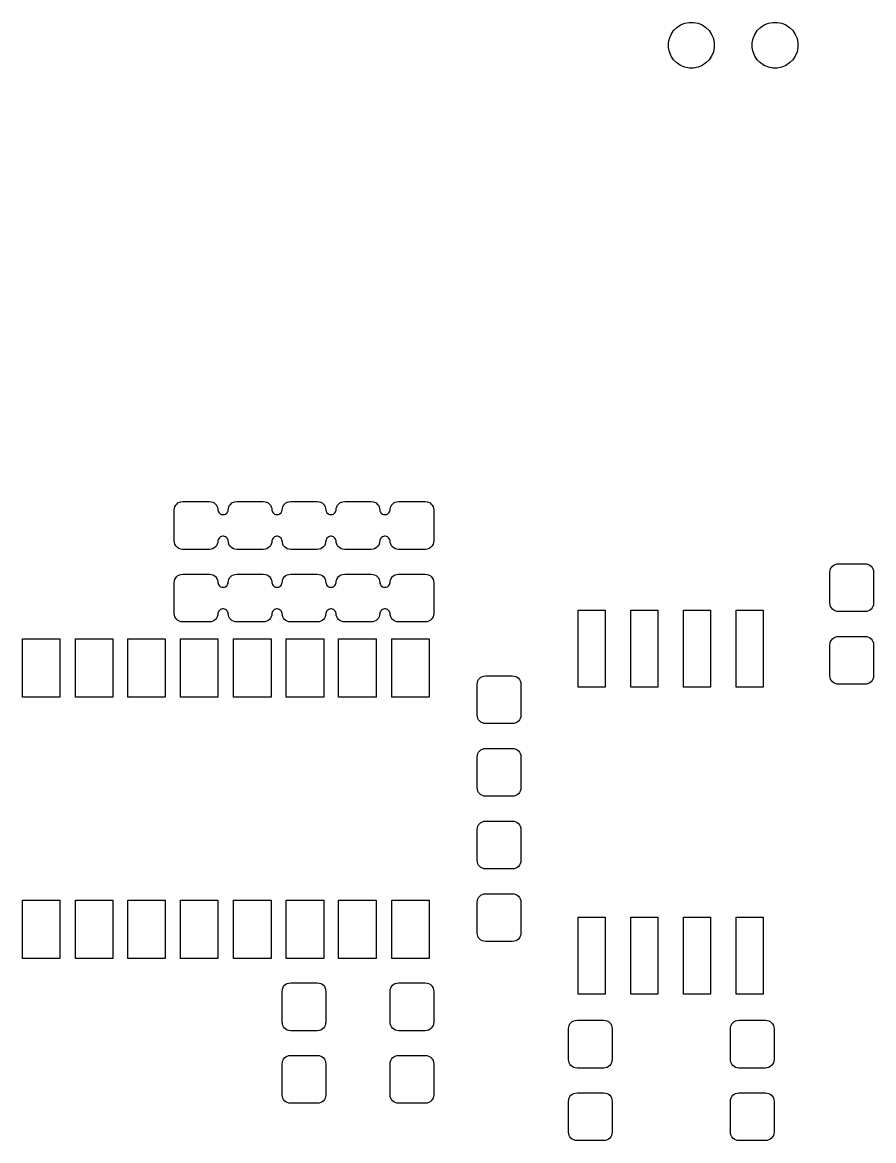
# Model space of a CAD drawing. Extents: x 44 to 169, y -134 to -49.
# Drawn here: x 44.11 to 64.63, y -133.55 to -106.6 of the extents above; entities that cross this region are included whole.
import ezdxf

# ---------------------------------------------------------------- set-up
doc = ezdxf.new("R2010")
doc.units = 0
doc.header["$MEASUREMENT"] = 0
doc.layers.add('BLACK', color=7, linetype='CONTINUOUS')

msp = doc.modelspace()

# ---------------------------------------------------------------- linework, layer by layer
at = {"layer": 'BLACK', "linetype": 'CONTINUOUS'}
for p, q in [((59.806, -106.799), (59.8828, -106.722)), ((59.8828, -106.722), (59.973, -106.662)), ((59.973, -106.662), (60.0733, -106.62)), ((60.0733, -106.62), (60.1797, -106.599)), ((60.1797, -106.599), (60.2883, -106.599)), ((60.2883, -106.599), (60.3947, -106.62)), ((60.3947, -106.62), (60.495, -106.662)), ((60.495, -106.662), (60.5852, -106.722)), ((60.5852, -106.722), (60.662, -106.799)), ((61.822, -106.799), (61.8988, -106.722)), ((61.8988, -106.722), (61.989, -106.662)), ((61.989, -106.662), (62.0893, -106.62)), ((62.0893, -106.62), (62.1957, -106.599)), ((62.1957, -106.599), (62.3043, -106.599)), ((62.3043, -106.599), (62.4107, -106.62)), ((62.4107, -106.62), (62.511, -106.662)), ((62.511, -106.662), (62.6012, -106.722)), ((62.6012, -106.722), (62.678, -106.799)), ((59.683, -107.096), (59.7042, -106.989)), ((59.7042, -106.989), (59.7457, -106.889)), ((59.7457, -106.889), (59.806, -106.799)), ((60.662, -106.799), (60.7223, -106.889)), ((60.7223, -106.889), (60.7638, -106.989)), ((60.7638, -106.989), (60.785, -107.096)), ((61.699, -107.096), (61.7202, -106.989)), ((61.7202, -106.989), (61.7617, -106.889)), ((61.7617, -106.889), (61.822, -106.799)), ((62.678, -106.799), (62.7383, -106.889)), ((62.7383, -106.889), (62.7798, -106.989)), ((62.7798, -106.989), (62.801, -107.096)), ((59.683, -107.204), (59.683, -107.096)), ((59.7042, -107.311), (59.683, -107.204)), ((60.785, -107.204), (60.7638, -107.311)), ((60.785, -107.096), (60.785, -107.204)), ((61.699, -107.204), (61.699, -107.096)), ((61.7202, -107.311), (61.699, -107.204)), ((62.801, -107.204), (62.7798, -107.311)), ((62.801, -107.096), (62.801, -107.204)), ((59.7457, -107.411), (59.7042, -107.311)), ((59.806, -107.501), (59.7457, -107.411)), ((59.8828, -107.578), (59.806, -107.501)), ((60.662, -107.501), (60.5852, -107.578)), ((60.7223, -107.411), (60.662, -107.501)), ((60.7638, -107.311), (60.7223, -107.411)), ((61.7617, -107.411), (61.7202, -107.311)), ((61.822, -107.501), (61.7617, -107.411)), ((61.8988, -107.578), (61.822, -107.501)), ((62.678, -107.501), (62.6012, -107.578)), ((62.7383, -107.411), (62.678, -107.501)), ((62.7798, -107.311), (62.7383, -107.411)), ((59.973, -107.638), (59.8828, -107.578)), ((60.0733, -107.68), (59.973, -107.638)), ((60.1797, -107.701), (60.0733, -107.68)), ((60.2883, -107.701), (60.1797, -107.701)), ((60.3947, -107.68), (60.2883, -107.701)), ((60.495, -107.638), (60.3947, -107.68)), ((60.5852, -107.578), (60.495, -107.638)), ((61.989, -107.638), (61.8988, -107.578)), ((62.0893, -107.68), (61.989, -107.638)), ((62.1957, -107.701), (62.0893, -107.68)), ((62.3043, -107.701), (62.1957, -107.701)), ((62.4107, -107.68), (62.3043, -107.701)), ((62.511, -107.638), (62.4107, -107.68)), ((62.6012, -107.578), (62.511, -107.638)), ((47.774, -118.356), (47.7784, -118.311)), ((47.7784, -118.311), (47.7898, -118.273)), ((47.7898, -118.273), (47.8083, -118.238)), ((47.8083, -118.238), (47.8332, -118.208)), ((47.8332, -118.208), (47.8634, -118.183)), ((47.8634, -118.183), (47.898, -118.165)), ((47.898, -118.165), (47.9355, -118.153)), ((47.9355, -118.153), (47.9806, -118.149)), ((47.9806, -118.149), (48.6194, -118.149)), ((48.6194, -118.149), (48.6645, -118.153)), ((48.6645, -118.153), (48.702, -118.165)), ((48.702, -118.165), (48.7366, -118.183)), ((48.7366, -118.183), (48.7668, -118.208)), ((48.7668, -118.208), (48.7917, -118.238)), ((48.7917, -118.238), (48.8102, -118.273)), ((48.8102, -118.273), (48.8216, -118.311)), ((48.8216, -118.311), (48.8256, -118.352)), ((49.0744, -118.352), (49.0784, -118.311)), ((49.0784, -118.311), (49.0898, -118.273)), ((49.0898, -118.273), (49.1083, -118.238)), ((49.1083, -118.238), (49.1332, -118.208)), ((49.1332, -118.208), (49.1634, -118.183)), ((49.1634, -118.183), (49.198, -118.165)), ((49.198, -118.165), (49.2355, -118.153)), ((49.2355, -118.153), (49.2806, -118.149)), ((49.2806, -118.149), (49.9194, -118.149)), ((49.9194, -118.149), (49.9645, -118.153)), ((49.9645, -118.153), (50.002, -118.165)), ((50.002, -118.165), (50.0366, -118.183)), ((50.0366, -118.183), (50.0668, -118.208)), ((50.0668, -118.208), (50.0917, -118.238)), ((50.0917, -118.238), (50.1102, -118.273)), ((50.1102, -118.273), (50.1216, -118.311)), ((50.1216, -118.311), (50.1256, -118.352)), ((50.3744, -118.352), (50.3784, -118.311)), ((50.3784, -118.311), (50.3898, -118.273)), ((50.3898, -118.273), (50.4083, -118.238)), ((50.4083, -118.238), (50.4332, -118.208)), ((50.4332, -118.208), (50.4634, -118.183)), ((50.4634, -118.183), (50.498, -118.165)), ((50.498, -118.165), (50.5355, -118.153)), ((50.5355, -118.153), (50.5806, -118.149)), ((50.5806, -118.149), (51.2194, -118.149)), ((51.2194, -118.149), (51.2645, -118.153)), ((51.2645, -118.153), (51.302, -118.165)), ((51.302, -118.165), (51.3366, -118.183)), ((51.3366, -118.183), (51.3668, -118.208)), ((51.3668, -118.208), (51.3917, -118.238)), ((51.3917, -118.238), (51.4102, -118.273)), ((51.4102, -118.273), (51.4216, -118.311)), ((51.4216, -118.311), (51.4256, -118.352)), ((51.6744, -118.352), (51.6784, -118.311)), ((51.6784, -118.311), (51.6898, -118.273)), ((51.6898, -118.273), (51.7083, -118.238)), ((51.7083, -118.238), (51.7332, -118.208)), ((51.7332, -118.208), (51.7634, -118.183)), ((51.7634, -118.183), (51.798, -118.165)), ((51.798, -118.165), (51.8355, -118.153)), ((51.8355, -118.153), (51.8806, -118.149)), ((51.8806, -118.149), (52.5194, -118.149)), ((52.5194, -118.149), (52.5645, -118.153)), ((52.5645, -118.153), (52.602, -118.165)), ((52.602, -118.165), (52.6366, -118.183)), ((52.6366, -118.183), (52.6668, -118.208)), ((52.6668, -118.208), (52.6917, -118.238)), ((52.6917, -118.238), (52.7102, -118.273)), ((52.7102, -118.273), (52.7216, -118.311)), ((52.7216, -118.311), (52.7256, -118.352)), ((52.9744, -118.352), (52.9784, -118.311)), ((52.9784, -118.311), (52.9898, -118.273)), ((52.9898, -118.273), (53.0083, -118.238)), ((53.0083, -118.238), (53.0332, -118.208)), ((53.0332, -118.208), (53.0634, -118.183)), ((53.0634, -118.183), (53.098, -118.165)), ((53.098, -118.165), (53.1355, -118.153)), ((53.1355, -118.153), (53.1806, -118.149)), ((53.1806, -118.149), (53.8194, -118.149)), ((53.8194, -118.149), (53.8645, -118.153)), ((53.8645, -118.153), (53.902, -118.165)), ((53.902, -118.165), (53.9366, -118.183)), ((53.9366, -118.183), (53.9668, -118.208)), ((53.9668, -118.208), (53.9917, -118.238)), ((53.9917, -118.238), (54.0102, -118.273)), ((54.0102, -118.273), (54.0216, -118.311)), ((54.0216, -118.311), (54.026, -118.356)), ((47.774, -119.094), (47.774, -118.356)), ((48.8256, -118.352), (48.8304, -118.376)), ((48.8304, -118.376), (48.8398, -118.398)), ((48.8398, -118.398), (48.8534, -118.419)), ((48.8534, -118.419), (48.8707, -118.436)), ((48.8707, -118.436), (48.8911, -118.45)), ((48.8911, -118.45), (48.9137, -118.459)), ((48.9137, -118.459), (48.9377, -118.464)), ((48.9377, -118.464), (48.9623, -118.464)), ((48.9623, -118.464), (48.9863, -118.459)), ((48.9863, -118.459), (49.0089, -118.45)), ((49.0089, -118.45), (49.0293, -118.436)), ((49.0293, -118.436), (49.0466, -118.419)), ((49.0466, -118.419), (49.0602, -118.398)), ((49.0602, -118.398), (49.0696, -118.376)), ((49.0696, -118.376), (49.0744, -118.352)), ((50.1256, -118.352), (50.1304, -118.376)), ((50.1304, -118.376), (50.1398, -118.398)), ((50.1398, -118.398), (50.1534, -118.419)), ((50.1534, -118.419), (50.1707, -118.436)), ((50.1707, -118.436), (50.1911, -118.45)), ((50.1911, -118.45), (50.2137, -118.459)), ((50.2137, -118.459), (50.2377, -118.464)), ((50.2377, -118.464), (50.2623, -118.464)), ((50.2623, -118.464), (50.2863, -118.459)), ((50.2863, -118.459), (50.3089, -118.45)), ((50.3089, -118.45), (50.3293, -118.436)), ((50.3293, -118.436), (50.3466, -118.419)), ((50.3466, -118.419), (50.3602, -118.398)), ((50.3602, -118.398), (50.3696, -118.376)), ((50.3696, -118.376), (50.3744, -118.352)), ((51.4256, -118.352), (51.4304, -118.376)), ((51.4304, -118.376), (51.4398, -118.398)), ((51.4398, -118.398), (51.4534, -118.419)), ((51.4534, -118.419), (51.4707, -118.436)), ((51.4707, -118.436), (51.4911, -118.45)), ((51.4911, -118.45), (51.5137, -118.459)), ((51.5137, -118.459), (51.5377, -118.464)), ((51.5377, -118.464), (51.5623, -118.464)), ((51.5623, -118.464), (51.5863, -118.459)), ((51.5863, -118.459), (51.6089, -118.45)), ((51.6089, -118.45), (51.6293, -118.436)), ((51.6293, -118.436), (51.6466, -118.419)), ((51.6466, -118.419), (51.6602, -118.398)), ((51.6602, -118.398), (51.6696, -118.376)), ((51.6696, -118.376), (51.6744, -118.352)), ((52.7256, -118.352), (52.7304, -118.376)), ((52.7304, -118.376), (52.7398, -118.398)), ((52.7398, -118.398), (52.7534, -118.419)), ((52.7534, -118.419), (52.7707, -118.436)), ((52.7707, -118.436), (52.7911, -118.45)), ((52.7911, -118.45), (52.8137, -118.459)), ((52.8137, -118.459), (52.8377, -118.464)), ((52.8377, -118.464), (52.8623, -118.464)), ((52.8623, -118.464), (52.8863, -118.459)), ((52.8863, -118.459), (52.9089, -118.45)), ((52.9089, -118.45), (52.9293, -118.436)), ((52.9293, -118.436), (52.9466, -118.419)), ((52.9466, -118.419), (52.9602, -118.398)), ((52.9602, -118.398), (52.9696, -118.376)), ((52.9696, -118.376), (52.9744, -118.352)), ((54.026, -118.356), (54.026, -119.094)), ((47.7784, -119.139), (47.774, -119.094)), ((48.8256, -119.098), (48.8216, -119.139)), ((48.8304, -119.074), (48.8256, -119.098)), ((48.8398, -119.052), (48.8304, -119.074)), ((48.8534, -119.031), (48.8398, -119.052)), ((48.8707, -119.014), (48.8534, -119.031)), ((48.8911, -119), (48.8707, -119.014)), ((48.9137, -118.991), (48.8911, -119)), ((48.9377, -118.986), (48.9137, -118.991)), ((48.9623, -118.986), (48.9377, -118.986)), ((48.9863, -118.991), (48.9623, -118.986)), ((49.0089, -119), (48.9863, -118.991)), ((49.0293, -119.014), (49.0089, -119)), ((49.0466, -119.031), (49.0293, -119.014)), ((49.0602, -119.052), (49.0466, -119.031)), ((49.0696, -119.074), (49.0602, -119.052)), ((49.0744, -119.098), (49.0696, -119.074)), ((49.0784, -119.139), (49.0744, -119.098)), ((50.1256, -119.098), (50.1216, -119.139)), ((50.1304, -119.074), (50.1256, -119.098)), ((50.1398, -119.052), (50.1304, -119.074)), ((50.1534, -119.031), (50.1398, -119.052)), ((50.1707, -119.014), (50.1534, -119.031)), ((50.1911, -119), (50.1707, -119.014)), ((50.2137, -118.991), (50.1911, -119)), ((50.2377, -118.986), (50.2137, -118.991)), ((50.2623, -118.986), (50.2377, -118.986)), ((50.2863, -118.991), (50.2623, -118.986)), ((50.3089, -119), (50.2863, -118.991)), ((50.3293, -119.014), (50.3089, -119)), ((50.3466, -119.031), (50.3293, -119.014)), ((50.3602, -119.052), (50.3466, -119.031)), ((50.3696, -119.074), (50.3602, -119.052)), ((50.3744, -119.098), (50.3696, -119.074)), ((50.3784, -119.139), (50.3744, -119.098)), ((51.4256, -119.098), (51.4216, -119.139)), ((51.4304, -119.074), (51.4256, -119.098)), ((51.4398, -119.052), (51.4304, -119.074)), ((51.4534, -119.031), (51.4398, -119.052)), ((51.4707, -119.014), (51.4534, -119.031)), ((51.4911, -119), (51.4707, -119.014)), ((51.5137, -118.991), (51.4911, -119)), ((51.5377, -118.986), (51.5137, -118.991)), ((51.5623, -118.986), (51.5377, -118.986)), ((51.5863, -118.991), (51.5623, -118.986)), ((51.6089, -119), (51.5863, -118.991)), ((51.6293, -119.014), (51.6089, -119)), ((51.6466, -119.031), (51.6293, -119.014)), ((51.6602, -119.052), (51.6466, -119.031)), ((51.6696, -119.074), (51.6602, -119.052)), ((51.6744, -119.098), (51.6696, -119.074)), ((51.6784, -119.139), (51.6744, -119.098)), ((52.7256, -119.098), (52.7216, -119.139)), ((52.7304, -119.074), (52.7256, -119.098)), ((52.7398, -119.052), (52.7304, -119.074)), ((52.7534, -119.031), (52.7398, -119.052)), ((52.7707, -119.014), (52.7534, -119.031)), ((52.7911, -119), (52.7707, -119.014)), ((52.8137, -118.991), (52.7911, -119)), ((52.8377, -118.986), (52.8137, -118.991)), ((52.8623, -118.986), (52.8377, -118.986)), ((52.8863, -118.991), (52.8623, -118.986)), ((52.9089, -119), (52.8863, -118.991)), ((52.9293, -119.014), (52.9089, -119)), ((52.9466, -119.031), (52.9293, -119.014)), ((52.9602, -119.052), (52.9466, -119.031)), ((52.9696, -119.074), (52.9602, -119.052)), ((52.9744, -119.098), (52.9696, -119.074)), ((52.9784, -119.139), (52.9744, -119.098)), ((54.026, -119.094), (54.0216, -119.139)), ((47.7898, -119.177), (47.7784, -119.139)), ((47.8083, -119.212), (47.7898, -119.177)), ((47.8332, -119.242), (47.8083, -119.212)), ((47.8634, -119.267), (47.8332, -119.242)), ((47.898, -119.285), (47.8634, -119.267)), ((47.9355, -119.297), (47.898, -119.285)), ((47.9806, -119.301), (47.9355, -119.297)), ((48.6194, -119.301), (47.9806, -119.301)), ((48.6645, -119.297), (48.6194, -119.301)), ((48.702, -119.285), (48.6645, -119.297)), ((48.7366, -119.267), (48.702, -119.285)), ((48.7668, -119.242), (48.7366, -119.267)), ((48.7917, -119.212), (48.7668, -119.242)), ((48.8102, -119.177), (48.7917, -119.212)), ((48.8216, -119.139), (48.8102, -119.177)), ((49.0898, -119.177), (49.0784, -119.139)), ((49.1083, -119.212), (49.0898, -119.177)), ((49.1332, -119.242), (49.1083, -119.212)), ((49.1634, -119.267), (49.1332, -119.242)), ((49.198, -119.285), (49.1634, -119.267)), ((49.2355, -119.297), (49.198, -119.285)), ((49.2806, -119.301), (49.2355, -119.297)), ((49.9194, -119.301), (49.2806, -119.301)), ((49.9645, -119.297), (49.9194, -119.301)), ((50.002, -119.285), (49.9645, -119.297)), ((50.0366, -119.267), (50.002, -119.285)), ((50.0668, -119.242), (50.0366, -119.267)), ((50.0917, -119.212), (50.0668, -119.242)), ((50.1102, -119.177), (50.0917, -119.212)), ((50.1216, -119.139), (50.1102, -119.177)), ((50.3898, -119.177), (50.3784, -119.139)), ((50.4083, -119.212), (50.3898, -119.177)), ((50.4332, -119.242), (50.4083, -119.212)), ((50.4634, -119.267), (50.4332, -119.242)), ((50.498, -119.285), (50.4634, -119.267)), ((50.5355, -119.297), (50.498, -119.285)), ((50.5806, -119.301), (50.5355, -119.297)), ((51.2194, -119.301), (50.5806, -119.301)), ((51.2645, -119.297), (51.2194, -119.301)), ((51.302, -119.285), (51.2645, -119.297)), ((51.3366, -119.267), (51.302, -119.285)), ((51.3668, -119.242), (51.3366, -119.267)), ((51.3917, -119.212), (51.3668, -119.242)), ((51.4102, -119.177), (51.3917, -119.212)), ((51.4216, -119.139), (51.4102, -119.177)), ((51.6898, -119.177), (51.6784, -119.139)), ((51.7083, -119.212), (51.6898, -119.177)), ((51.7332, -119.242), (51.7083, -119.212)), ((51.7634, -119.267), (51.7332, -119.242)), ((51.798, -119.285), (51.7634, -119.267)), ((51.8355, -119.297), (51.798, -119.285)), ((51.8806, -119.301), (51.8355, -119.297)), ((52.5194, -119.301), (51.8806, -119.301)), ((52.5645, -119.297), (52.5194, -119.301)), ((52.602, -119.285), (52.5645, -119.297)), ((52.6366, -119.267), (52.602, -119.285)), ((52.6668, -119.242), (52.6366, -119.267)), ((52.6917, -119.212), (52.6668, -119.242)), ((52.7102, -119.177), (52.6917, -119.212)), ((52.7216, -119.139), (52.7102, -119.177)), ((52.9898, -119.177), (52.9784, -119.139)), ((53.0083, -119.212), (52.9898, -119.177)), ((53.0332, -119.242), (53.0083, -119.212)), ((53.0634, -119.267), (53.0332, -119.242)), ((53.098, -119.285), (53.0634, -119.267)), ((53.1355, -119.297), (53.098, -119.285)), ((53.1806, -119.301), (53.1355, -119.297)), ((53.8194, -119.301), (53.1806, -119.301)), ((53.8645, -119.297), (53.8194, -119.301)), ((53.902, -119.285), (53.8645, -119.297)), ((53.9366, -119.267), (53.902, -119.285)), ((53.9668, -119.242), (53.9366, -119.267)), ((53.9917, -119.212), (53.9668, -119.242)), ((54.0102, -119.177), (53.9917, -119.212)), ((54.0216, -119.139), (54.0102, -119.177)), ((63.6634, -119.683), (63.698, -119.665)), ((63.698, -119.665), (63.7355, -119.653)), ((63.7355, -119.653), (63.7806, -119.649)), ((63.7806, -119.649), (64.4194, -119.649)), ((64.4194, -119.649), (64.4645, -119.653)), ((64.4645, -119.653), (64.502, -119.665)), ((64.502, -119.665), (64.5366, -119.683)), ((47.8332, -119.958), (47.8634, -119.933)), ((47.8634, -119.933), (47.898, -119.915)), ((47.898, -119.915), (47.9355, -119.903)), ((47.9355, -119.903), (47.9806, -119.899)), ((47.9806, -119.899), (48.6194, -119.899)), ((48.6194, -119.899), (48.6645, -119.903)), ((48.6645, -119.903), (48.702, -119.915)), ((48.702, -119.915), (48.7366, -119.933)), ((48.7366, -119.933), (48.7668, -119.958)), ((49.1332, -119.958), (49.1634, -119.933)), ((49.1634, -119.933), (49.198, -119.915)), ((49.198, -119.915), (49.2355, -119.903)), ((49.2355, -119.903), (49.2806, -119.899)), ((49.2806, -119.899), (49.9194, -119.899)), ((49.9194, -119.899), (49.9645, -119.903)), ((49.9645, -119.903), (50.002, -119.915)), ((50.002, -119.915), (50.0366, -119.933)), ((50.0366, -119.933), (50.0668, -119.958)), ((50.4332, -119.958), (50.4634, -119.933)), ((50.4634, -119.933), (50.498, -119.915)), ((50.498, -119.915), (50.5355, -119.903)), ((50.5355, -119.903), (50.5806, -119.899)), ((50.5806, -119.899), (51.2194, -119.899)), ((51.2194, -119.899), (51.2645, -119.903)), ((51.2645, -119.903), (51.302, -119.915)), ((51.302, -119.915), (51.3366, -119.933)), ((51.3366, -119.933), (51.3668, -119.958)), ((51.7332, -119.958), (51.7634, -119.933)), ((51.7634, -119.933), (51.798, -119.915)), ((51.798, -119.915), (51.8355, -119.903)), ((51.8355, -119.903), (51.8806, -119.899)), ((51.8806, -119.899), (52.5194, -119.899)), ((52.5194, -119.899), (52.5645, -119.903)), ((52.5645, -119.903), (52.602, -119.915)), ((52.602, -119.915), (52.6366, -119.933)), ((52.6366, -119.933), (52.6668, -119.958)), ((53.0332, -119.958), (53.0634, -119.933)), ((53.0634, -119.933), (53.098, -119.915)), ((53.098, -119.915), (53.1355, -119.903)), ((53.1355, -119.903), (53.1806, -119.899)), ((53.1806, -119.899), (53.8194, -119.899)), ((53.8194, -119.899), (53.8645, -119.903)), ((53.8645, -119.903), (53.902, -119.915)), ((53.902, -119.915), (53.9366, -119.933)), ((53.9366, -119.933), (53.9668, -119.958)), ((63.574, -119.856), (63.5784, -119.811)), ((63.574, -120.594), (63.574, -119.856)), ((63.5784, -119.811), (63.5898, -119.773)), ((63.5898, -119.773), (63.6083, -119.738)), ((63.6083, -119.738), (63.6332, -119.708)), ((63.6332, -119.708), (63.6634, -119.683)), ((64.5366, -119.683), (64.5668, -119.708)), ((64.5668, -119.708), (64.5917, -119.738)), ((64.5917, -119.738), (64.6102, -119.773)), ((64.6102, -119.773), (64.6216, -119.811)), ((64.6216, -119.811), (64.626, -119.856)), ((64.626, -119.856), (64.626, -120.594)), ((47.774, -120.106), (47.7784, -120.061)), ((47.774, -120.844), (47.774, -120.106)), ((47.7784, -120.061), (47.7898, -120.023)), ((47.7898, -120.023), (47.8083, -119.988)), ((47.8083, -119.988), (47.8332, -119.958)), ((48.7668, -119.958), (48.7917, -119.988)), ((48.7917, -119.988), (48.8102, -120.023)), ((48.8102, -120.023), (48.8216, -120.061)), ((48.8216, -120.061), (48.8256, -120.102)), ((48.8256, -120.102), (48.8304, -120.126)), ((48.8304, -120.126), (48.8398, -120.148)), ((48.8398, -120.148), (48.8534, -120.169)), ((48.8534, -120.169), (48.8707, -120.186)), ((48.8707, -120.186), (48.8911, -120.2)), ((48.8911, -120.2), (48.9137, -120.209)), ((48.9863, -120.209), (49.0089, -120.2)), ((49.0089, -120.2), (49.0293, -120.186)), ((49.0293, -120.186), (49.0466, -120.169)), ((49.0466, -120.169), (49.0602, -120.148)), ((49.0602, -120.148), (49.0696, -120.126)), ((49.0696, -120.126), (49.0744, -120.102)), ((49.0744, -120.102), (49.0784, -120.061)), ((49.0784, -120.061), (49.0898, -120.023)), ((49.0898, -120.023), (49.1083, -119.988)), ((49.1083, -119.988), (49.1332, -119.958)), ((50.0668, -119.958), (50.0917, -119.988)), ((50.0917, -119.988), (50.1102, -120.023)), ((50.1102, -120.023), (50.1216, -120.061)), ((50.1216, -120.061), (50.1256, -120.102)), ((50.1256, -120.102), (50.1304, -120.126)), ((50.1304, -120.126), (50.1398, -120.148)), ((50.1398, -120.148), (50.1534, -120.169)), ((50.1534, -120.169), (50.1707, -120.186)), ((50.1707, -120.186), (50.1911, -120.2)), ((50.1911, -120.2), (50.2137, -120.209)), ((50.2863, -120.209), (50.3089, -120.2)), ((50.3089, -120.2), (50.3293, -120.186)), ((50.3293, -120.186), (50.3466, -120.169)), ((50.3466, -120.169), (50.3602, -120.148)), ((50.3602, -120.148), (50.3696, -120.126)), ((50.3696, -120.126), (50.3744, -120.102)), ((50.3744, -120.102), (50.3784, -120.061)), ((50.3784, -120.061), (50.3898, -120.023)), ((50.3898, -120.023), (50.4083, -119.988)), ((50.4083, -119.988), (50.4332, -119.958)), ((51.3668, -119.958), (51.3917, -119.988)), ((51.3917, -119.988), (51.4102, -120.023)), ((51.4102, -120.023), (51.4216, -120.061)), ((51.4216, -120.061), (51.4256, -120.102)), ((51.4256, -120.102), (51.4304, -120.126)), ((51.4304, -120.126), (51.4398, -120.148)), ((51.4398, -120.148), (51.4534, -120.169)), ((51.4534, -120.169), (51.4707, -120.186)), ((51.4707, -120.186), (51.4911, -120.2)), ((51.4911, -120.2), (51.5137, -120.209)), ((51.5863, -120.209), (51.6089, -120.2)), ((51.6089, -120.2), (51.6293, -120.186)), ((51.6293, -120.186), (51.6466, -120.169)), ((51.6466, -120.169), (51.6602, -120.148)), ((51.6602, -120.148), (51.6696, -120.126)), ((51.6696, -120.126), (51.6744, -120.102)), ((51.6744, -120.102), (51.6784, -120.061)), ((51.6784, -120.061), (51.6898, -120.023)), ((51.6898, -120.023), (51.7083, -119.988)), ((51.7083, -119.988), (51.7332, -119.958)), ((52.6668, -119.958), (52.6917, -119.988)), ((52.6917, -119.988), (52.7102, -120.023)), ((52.7102, -120.023), (52.7216, -120.061)), ((52.7216, -120.061), (52.7256, -120.102)), ((52.7256, -120.102), (52.7304, -120.126)), ((52.7304, -120.126), (52.7398, -120.148)), ((52.7398, -120.148), (52.7534, -120.169)), ((52.7534, -120.169), (52.7707, -120.186)), ((52.7707, -120.186), (52.7911, -120.2)), ((52.7911, -120.2), (52.8137, -120.209)), ((52.8863, -120.209), (52.9089, -120.2)), ((52.9089, -120.2), (52.9293, -120.186)), ((52.9293, -120.186), (52.9466, -120.169)), ((52.9466, -120.169), (52.9602, -120.148)), ((52.9602, -120.148), (52.9696, -120.126)), ((52.9696, -120.126), (52.9744, -120.102)), ((52.9744, -120.102), (52.9784, -120.061)), ((52.9784, -120.061), (52.9898, -120.023)), ((52.9898, -120.023), (53.0083, -119.988)), ((53.0083, -119.988), (53.0332, -119.958)), ((53.9668, -119.958), (53.9917, -119.988)), ((53.9917, -119.988), (54.0102, -120.023)), ((54.0102, -120.023), (54.0216, -120.061)), ((54.0216, -120.061), (54.026, -120.106)), ((54.026, -120.106), (54.026, -120.844)), ((48.9137, -120.209), (48.9377, -120.214)), ((48.9377, -120.214), (48.9623, -120.214)), ((48.9623, -120.214), (48.9863, -120.209)), ((50.2137, -120.209), (50.2377, -120.214)), ((50.2377, -120.214), (50.2623, -120.214)), ((50.2623, -120.214), (50.2863, -120.209)), ((51.5137, -120.209), (51.5377, -120.214)), ((51.5377, -120.214), (51.5623, -120.214)), ((51.5623, -120.214), (51.5863, -120.209)), ((52.8137, -120.209), (52.8377, -120.214)), ((52.8377, -120.214), (52.8623, -120.214)), ((52.8623, -120.214), (52.8863, -120.209)), ((48.9137, -120.741), (48.8911, -120.75)), ((48.9377, -120.736), (48.9137, -120.741)), ((48.9623, -120.736), (48.9377, -120.736)), ((48.9863, -120.741), (48.9623, -120.736)), ((49.0089, -120.75), (48.9863, -120.741)), ((50.2137, -120.741), (50.1911, -120.75)), ((50.2377, -120.736), (50.2137, -120.741)), ((50.2623, -120.736), (50.2377, -120.736)), ((50.2863, -120.741), (50.2623, -120.736)), ((50.3089, -120.75), (50.2863, -120.741)), ((51.5137, -120.741), (51.4911, -120.75)), ((51.5377, -120.736), (51.5137, -120.741)), ((51.5623, -120.736), (51.5377, -120.736)), ((51.5863, -120.741), (51.5623, -120.736)), ((51.6089, -120.75), (51.5863, -120.741)), ((52.8137, -120.741), (52.7911, -120.75)), ((52.8377, -120.736), (52.8137, -120.741)), ((52.8623, -120.736), (52.8377, -120.736)), ((52.8863, -120.741), (52.8623, -120.736)), ((52.9089, -120.75), (52.8863, -120.741)), ((63.5784, -120.639), (63.574, -120.594)), ((63.5898, -120.677), (63.5784, -120.639)), ((63.6083, -120.712), (63.5898, -120.677)), ((63.6332, -120.742), (63.6083, -120.712)), ((63.6634, -120.767), (63.6332, -120.742)), ((64.5668, -120.742), (64.5366, -120.767)), ((64.5917, -120.712), (64.5668, -120.742)), ((64.6102, -120.677), (64.5917, -120.712)), ((64.6216, -120.639), (64.6102, -120.677)), ((64.626, -120.594), (64.6216, -120.639)), ((47.7784, -120.889), (47.774, -120.844)), ((47.7898, -120.927), (47.7784, -120.889)), ((47.8083, -120.962), (47.7898, -120.927)), ((47.8332, -120.992), (47.8083, -120.962)), ((47.8634, -121.017), (47.8332, -120.992)), ((48.7668, -120.992), (48.7366, -121.017)), ((48.7917, -120.962), (48.7668, -120.992)), ((48.8102, -120.927), (48.7917, -120.962)), ((48.8216, -120.889), (48.8102, -120.927)), ((48.8256, -120.848), (48.8216, -120.889)), ((48.8304, -120.824), (48.8256, -120.848)), ((48.8398, -120.802), (48.8304, -120.824)), ((48.8534, -120.781), (48.8398, -120.802)), ((48.8707, -120.764), (48.8534, -120.781)), ((48.8911, -120.75), (48.8707, -120.764)), ((49.0293, -120.764), (49.0089, -120.75)), ((49.0466, -120.781), (49.0293, -120.764)), ((49.0602, -120.802), (49.0466, -120.781)), ((49.0696, -120.824), (49.0602, -120.802)), ((49.0744, -120.848), (49.0696, -120.824)), ((49.0784, -120.889), (49.0744, -120.848)), ((49.0898, -120.927), (49.0784, -120.889)), ((49.1083, -120.962), (49.0898, -120.927)), ((49.1332, -120.992), (49.1083, -120.962)), ((49.1634, -121.017), (49.1332, -120.992)), ((50.0668, -120.992), (50.0366, -121.017)), ((50.0917, -120.962), (50.0668, -120.992)), ((50.1102, -120.927), (50.0917, -120.962)), ((50.1216, -120.889), (50.1102, -120.927)), ((50.1256, -120.848), (50.1216, -120.889)), ((50.1304, -120.824), (50.1256, -120.848)), ((50.1398, -120.802), (50.1304, -120.824)), ((50.1534, -120.781), (50.1398, -120.802)), ((50.1707, -120.764), (50.1534, -120.781)), ((50.1911, -120.75), (50.1707, -120.764)), ((50.3293, -120.764), (50.3089, -120.75)), ((50.3466, -120.781), (50.3293, -120.764)), ((50.3602, -120.802), (50.3466, -120.781)), ((50.3696, -120.824), (50.3602, -120.802)), ((50.3744, -120.848), (50.3696, -120.824)), ((50.3784, -120.889), (50.3744, -120.848)), ((50.3898, -120.927), (50.3784, -120.889)), ((50.4083, -120.962), (50.3898, -120.927)), ((50.4332, -120.992), (50.4083, -120.962)), ((50.4634, -121.017), (50.4332, -120.992)), ((51.3668, -120.992), (51.3366, -121.017)), ((51.3917, -120.962), (51.3668, -120.992)), ((51.4102, -120.927), (51.3917, -120.962)), ((51.4216, -120.889), (51.4102, -120.927)), ((51.4256, -120.848), (51.4216, -120.889)), ((51.4304, -120.824), (51.4256, -120.848)), ((51.4398, -120.802), (51.4304, -120.824)), ((51.4534, -120.781), (51.4398, -120.802)), ((51.4707, -120.764), (51.4534, -120.781)), ((51.4911, -120.75), (51.4707, -120.764)), ((51.6293, -120.764), (51.6089, -120.75)), ((51.6466, -120.781), (51.6293, -120.764)), ((51.6602, -120.802), (51.6466, -120.781)), ((51.6696, -120.824), (51.6602, -120.802)), ((51.6744, -120.848), (51.6696, -120.824)), ((51.6784, -120.889), (51.6744, -120.848)), ((51.6898, -120.927), (51.6784, -120.889)), ((51.7083, -120.962), (51.6898, -120.927)), ((51.7332, -120.992), (51.7083, -120.962)), ((51.7634, -121.017), (51.7332, -120.992)), ((52.6668, -120.992), (52.6366, -121.017)), ((52.6917, -120.962), (52.6668, -120.992)), ((52.7102, -120.927), (52.6917, -120.962)), ((52.7216, -120.889), (52.7102, -120.927)), ((52.7256, -120.848), (52.7216, -120.889)), ((52.7304, -120.824), (52.7256, -120.848)), ((52.7398, -120.802), (52.7304, -120.824)), ((52.7534, -120.781), (52.7398, -120.802)), ((52.7707, -120.764), (52.7534, -120.781)), ((52.7911, -120.75), (52.7707, -120.764)), ((52.9293, -120.764), (52.9089, -120.75)), ((52.9466, -120.781), (52.9293, -120.764)), ((52.9602, -120.802), (52.9466, -120.781)), ((52.9696, -120.824), (52.9602, -120.802)), ((52.9744, -120.848), (52.9696, -120.824)), ((52.9784, -120.889), (52.9744, -120.848)), ((52.9898, -120.927), (52.9784, -120.889)), ((53.0083, -120.962), (52.9898, -120.927)), ((53.0332, -120.992), (53.0083, -120.962)), ((53.0634, -121.017), (53.0332, -120.992)), ((53.9668, -120.992), (53.9366, -121.017)), ((53.9917, -120.962), (53.9668, -120.992)), ((54.0102, -120.927), (53.9917, -120.962)), ((54.0216, -120.889), (54.0102, -120.927)), ((54.026, -120.844), (54.0216, -120.889)), ((57.5035, -122.618), (57.5035, -120.766)), ((57.5035, -120.766), (58.1555, -120.766)), ((58.1555, -120.766), (58.1555, -122.618)), ((58.7735, -122.618), (58.7735, -120.766)), ((58.7735, -120.766), (59.4255, -120.766)), ((59.4255, -120.766), (59.4255, -122.618)), ((60.0435, -122.618), (60.0435, -120.766)), ((60.0435, -120.766), (60.6955, -120.766)), ((60.6955, -120.766), (60.6955, -122.618)), ((61.3135, -122.618), (61.3135, -120.766)), ((61.3135, -120.766), (61.9655, -120.766)), ((61.9655, -120.766), (61.9655, -122.618)), ((63.698, -120.785), (63.6634, -120.767)), ((63.7355, -120.797), (63.698, -120.785)), ((63.7806, -120.801), (63.7355, -120.797)), ((64.4194, -120.801), (63.7806, -120.801)), ((64.4645, -120.797), (64.4194, -120.801)), ((64.502, -120.785), (64.4645, -120.797)), ((64.5366, -120.767), (64.502, -120.785)), ((47.898, -121.035), (47.8634, -121.017)), ((47.9355, -121.047), (47.898, -121.035)), ((47.9806, -121.051), (47.9355, -121.047)), ((48.6194, -121.051), (47.9806, -121.051)), ((48.6645, -121.047), (48.6194, -121.051)), ((48.702, -121.035), (48.6645, -121.047)), ((48.7366, -121.017), (48.702, -121.035)), ((49.198, -121.035), (49.1634, -121.017)), ((49.2355, -121.047), (49.198, -121.035)), ((49.2806, -121.051), (49.2355, -121.047)), ((49.9194, -121.051), (49.2806, -121.051)), ((49.9645, -121.047), (49.9194, -121.051)), ((50.002, -121.035), (49.9645, -121.047)), ((50.0366, -121.017), (50.002, -121.035)), ((50.498, -121.035), (50.4634, -121.017)), ((50.5355, -121.047), (50.498, -121.035)), ((50.5806, -121.051), (50.5355, -121.047)), ((51.2194, -121.051), (50.5806, -121.051)), ((51.2645, -121.047), (51.2194, -121.051)), ((51.302, -121.035), (51.2645, -121.047)), ((51.3366, -121.017), (51.302, -121.035)), ((51.798, -121.035), (51.7634, -121.017)), ((51.8355, -121.047), (51.798, -121.035)), ((51.8806, -121.051), (51.8355, -121.047)), ((52.5194, -121.051), (51.8806, -121.051)), ((52.5645, -121.047), (52.5194, -121.051)), ((52.602, -121.035), (52.5645, -121.047)), ((52.6366, -121.017), (52.602, -121.035)), ((53.098, -121.035), (53.0634, -121.017)), ((53.1355, -121.047), (53.098, -121.035)), ((53.1806, -121.051), (53.1355, -121.047)), ((53.8194, -121.051), (53.1806, -121.051)), ((53.8645, -121.047), (53.8194, -121.051)), ((53.902, -121.035), (53.8645, -121.047)), ((53.9366, -121.017), (53.902, -121.035)), ((44.1137, -122.861), (44.1137, -121.459)), ((44.1137, -121.459), (45.0157, -121.459)), ((45.0157, -121.459), (45.0157, -122.861)), ((45.3937, -122.861), (45.3937, -121.459)), ((45.3937, -121.459), (46.2957, -121.459)), ((46.2957, -121.459), (46.2957, -122.861)), ((46.6537, -122.861), (46.6537, -121.459)), ((46.6537, -121.459), (47.5557, -121.459)), ((47.5557, -121.459), (47.5557, -122.861)), ((47.9237, -122.861), (47.9237, -121.459)), ((47.9237, -121.459), (48.8257, -121.459)), ((48.8257, -121.459), (48.8257, -122.861)), ((49.2037, -122.861), (49.2037, -121.459)), ((49.2037, -121.459), (50.1057, -121.459)), ((50.1057, -121.459), (50.1057, -122.861)), ((50.4737, -122.861), (50.4737, -121.459)), ((50.4737, -121.459), (51.3757, -121.459)), ((51.3757, -121.459), (51.3757, -122.861)), ((51.7337, -122.861), (51.7337, -121.459)), ((51.7337, -121.459), (52.6357, -121.459)), ((52.6357, -121.459), (52.6357, -122.861)), ((53.0137, -122.861), (53.0137, -121.459)), ((53.0137, -121.459), (53.9157, -121.459)), ((53.9157, -121.459), (53.9157, -122.861)), ((63.5784, -121.561), (63.5898, -121.523)), ((63.5898, -121.523), (63.6083, -121.488)), ((63.6083, -121.488), (63.6332, -121.458)), ((63.6332, -121.458), (63.6634, -121.433)), ((63.6634, -121.433), (63.698, -121.415)), ((63.698, -121.415), (63.7355, -121.403)), ((63.7355, -121.403), (63.7806, -121.399)), ((63.7806, -121.399), (64.4194, -121.399)), ((64.4194, -121.399), (64.4645, -121.403)), ((64.4645, -121.403), (64.502, -121.415)), ((64.502, -121.415), (64.5366, -121.433)), ((64.5366, -121.433), (64.5668, -121.458)), ((64.5668, -121.458), (64.5917, -121.488)), ((64.5917, -121.488), (64.6102, -121.523)), ((64.6102, -121.523), (64.6216, -121.561)), ((63.574, -121.606), (63.5784, -121.561)), ((63.574, -122.344), (63.574, -121.606)), ((64.6216, -121.561), (64.626, -121.606)), ((64.626, -121.606), (64.626, -122.344)), ((55.198, -122.365), (55.2355, -122.353)), ((55.2355, -122.353), (55.2806, -122.349)), ((55.2806, -122.349), (55.9194, -122.349)), ((55.9194, -122.349), (55.9645, -122.353)), ((55.9645, -122.353), (56.002, -122.365)), ((63.5784, -122.389), (63.574, -122.344)), ((64.626, -122.344), (64.6216, -122.389)), ((55.074, -122.556), (55.0784, -122.511)), ((55.074, -123.294), (55.074, -122.556)), ((55.0784, -122.511), (55.0898, -122.473)), ((55.0898, -122.473), (55.1083, -122.438)), ((55.1083, -122.438), (55.1332, -122.408)), ((55.1332, -122.408), (55.1634, -122.383)), ((55.1634, -122.383), (55.198, -122.365)), ((56.002, -122.365), (56.0366, -122.383)), ((56.0366, -122.383), (56.0668, -122.408)), ((56.0668, -122.408), (56.0917, -122.438)), ((56.0917, -122.438), (56.1102, -122.473)), ((56.1102, -122.473), (56.1216, -122.511)), ((56.1216, -122.511), (56.126, -122.556)), ((56.126, -122.556), (56.126, -123.294)), ((58.1555, -122.618), (57.5035, -122.618)), ((59.4255, -122.618), (58.7735, -122.618)), ((60.6955, -122.618), (60.0435, -122.618)), ((61.9655, -122.618), (61.3135, -122.618)), ((63.5898, -122.427), (63.5784, -122.389)), ((63.6083, -122.462), (63.5898, -122.427)), ((63.6332, -122.492), (63.6083, -122.462)), ((63.6634, -122.517), (63.6332, -122.492)), ((63.698, -122.535), (63.6634, -122.517)), ((63.7355, -122.547), (63.698, -122.535)), ((63.7806, -122.551), (63.7355, -122.547)), ((64.4194, -122.551), (63.7806, -122.551)), ((64.4645, -122.547), (64.4194, -122.551)), ((64.502, -122.535), (64.4645, -122.547)), ((64.5366, -122.517), (64.502, -122.535)), ((64.5668, -122.492), (64.5366, -122.517)), ((64.5917, -122.462), (64.5668, -122.492)), ((64.6102, -122.427), (64.5917, -122.462)), ((64.6216, -122.389), (64.6102, -122.427)), ((45.0157, -122.861), (44.1137, -122.861)), ((46.2957, -122.861), (45.3937, -122.861)), ((47.5557, -122.861), (46.6537, -122.861)), ((48.8257, -122.861), (47.9237, -122.861)), ((50.1057, -122.861), (49.2037, -122.861)), ((51.3757, -122.861), (50.4737, -122.861)), ((52.6357, -122.861), (51.7337, -122.861)), ((53.9157, -122.861), (53.0137, -122.861)), ((55.0784, -123.339), (55.074, -123.294)), ((55.0898, -123.377), (55.0784, -123.339)), ((55.1083, -123.412), (55.0898, -123.377)), ((55.1332, -123.442), (55.1083, -123.412)), ((56.0917, -123.412), (56.0668, -123.442)), ((56.1102, -123.377), (56.0917, -123.412)), ((56.1216, -123.339), (56.1102, -123.377)), ((56.126, -123.294), (56.1216, -123.339)), ((55.1634, -123.467), (55.1332, -123.442)), ((55.198, -123.485), (55.1634, -123.467)), ((55.2355, -123.497), (55.198, -123.485)), ((55.2806, -123.501), (55.2355, -123.497)), ((55.9194, -123.501), (55.2806, -123.501)), ((55.9645, -123.497), (55.9194, -123.501)), ((56.002, -123.485), (55.9645, -123.497)), ((56.0366, -123.467), (56.002, -123.485)), ((56.0668, -123.442), (56.0366, -123.467)), ((55.0784, -124.261), (55.0898, -124.223)), ((55.0898, -124.223), (55.1083, -124.188)), ((55.1083, -124.188), (55.1332, -124.158)), ((55.1332, -124.158), (55.1634, -124.133)), ((55.1634, -124.133), (55.198, -124.115)), ((55.198, -124.115), (55.2355, -124.103)), ((55.2355, -124.103), (55.2806, -124.099)), ((55.2806, -124.099), (55.9194, -124.099)), ((55.9194, -124.099), (55.9645, -124.103)), ((55.9645, -124.103), (56.002, -124.115)), ((56.002, -124.115), (56.0366, -124.133)), ((56.0366, -124.133), (56.0668, -124.158)), ((56.0668, -124.158), (56.0917, -124.188)), ((56.0917, -124.188), (56.1102, -124.223)), ((56.1102, -124.223), (56.1216, -124.261)), ((55.074, -124.306), (55.0784, -124.261)), ((55.074, -125.044), (55.074, -124.306)), ((56.1216, -124.261), (56.126, -124.306)), ((56.126, -124.306), (56.126, -125.044)), ((55.0784, -125.089), (55.074, -125.044)), ((56.126, -125.044), (56.1216, -125.089)), ((55.0898, -125.127), (55.0784, -125.089)), ((55.1083, -125.162), (55.0898, -125.127)), ((55.1332, -125.192), (55.1083, -125.162)), ((55.1634, -125.217), (55.1332, -125.192)), ((55.198, -125.235), (55.1634, -125.217)), ((55.2355, -125.247), (55.198, -125.235)), ((55.2806, -125.251), (55.2355, -125.247)), ((55.9194, -125.251), (55.2806, -125.251)), ((55.9645, -125.247), (55.9194, -125.251)), ((56.002, -125.235), (55.9645, -125.247)), ((56.0366, -125.217), (56.002, -125.235)), ((56.0668, -125.192), (56.0366, -125.217)), ((56.0917, -125.162), (56.0668, -125.192)), ((56.1102, -125.127), (56.0917, -125.162)), ((56.1216, -125.089), (56.1102, -125.127)), ((55.1634, -125.883), (55.198, -125.865)), ((55.198, -125.865), (55.2355, -125.853)), ((55.2355, -125.853), (55.2806, -125.849)), ((55.2806, -125.849), (55.9194, -125.849)), ((55.9194, -125.849), (55.9645, -125.853)), ((55.9645, -125.853), (56.002, -125.865)), ((56.002, -125.865), (56.0366, -125.883)), ((55.074, -126.056), (55.0784, -126.011)), ((55.074, -126.794), (55.074, -126.056)), ((55.0784, -126.011), (55.0898, -125.973)), ((55.0898, -125.973), (55.1083, -125.938)), ((55.1083, -125.938), (55.1332, -125.908)), ((55.1332, -125.908), (55.1634, -125.883)), ((56.0366, -125.883), (56.0668, -125.908)), ((56.0668, -125.908), (56.0917, -125.938)), ((56.0917, -125.938), (56.1102, -125.973)), ((56.1102, -125.973), (56.1216, -126.011)), ((56.1216, -126.011), (56.126, -126.056)), ((56.126, -126.056), (56.126, -126.794)), ((55.0784, -126.839), (55.074, -126.794)), ((55.0898, -126.877), (55.0784, -126.839)), ((55.1083, -126.912), (55.0898, -126.877)), ((55.1332, -126.942), (55.1083, -126.912)), ((55.1634, -126.967), (55.1332, -126.942)), ((56.0668, -126.942), (56.0366, -126.967)), ((56.0917, -126.912), (56.0668, -126.942)), ((56.1102, -126.877), (56.0917, -126.912)), ((56.1216, -126.839), (56.1102, -126.877)), ((56.126, -126.794), (56.1216, -126.839)), ((55.198, -126.985), (55.1634, -126.967)), ((55.2355, -126.997), (55.198, -126.985)), ((55.2806, -127.001), (55.2355, -126.997)), ((55.9194, -127.001), (55.2806, -127.001)), ((55.9645, -126.997), (55.9194, -127.001)), ((56.002, -126.985), (55.9645, -126.997)), ((56.0366, -126.967), (56.002, -126.985)), ((55.0784, -127.761), (55.0898, -127.723)), ((55.0898, -127.723), (55.1083, -127.688)), ((55.1083, -127.688), (55.1332, -127.658)), ((55.1332, -127.658), (55.1634, -127.633)), ((55.1634, -127.633), (55.198, -127.615)), ((55.198, -127.615), (55.2355, -127.603)), ((55.2355, -127.603), (55.2806, -127.599)), ((55.2806, -127.599), (55.9194, -127.599)), ((55.9194, -127.599), (55.9645, -127.603)), ((55.9645, -127.603), (56.002, -127.615)), ((56.002, -127.615), (56.0366, -127.633)), ((56.0366, -127.633), (56.0668, -127.658)), ((56.0668, -127.658), (56.0917, -127.688)), ((56.0917, -127.688), (56.1102, -127.723)), ((56.1102, -127.723), (56.1216, -127.761)), ((44.1137, -129.161), (44.1137, -127.759)), ((44.1137, -127.759), (45.0157, -127.759)), ((45.0157, -127.759), (45.0157, -129.161)), ((45.3937, -129.161), (45.3937, -127.759)), ((45.3937, -127.759), (46.2957, -127.759)), ((46.2957, -127.759), (46.2957, -129.161)), ((46.6537, -129.161), (46.6537, -127.759)), ((46.6537, -127.759), (47.5557, -127.759)), ((47.5557, -127.759), (47.5557, -129.161)), ((47.9237, -129.161), (47.9237, -127.759)), ((47.9237, -127.759), (48.8257, -127.759)), ((48.8257, -127.759), (48.8257, -129.161)), ((49.2037, -129.161), (49.2037, -127.759)), ((49.2037, -127.759), (50.1057, -127.759)), ((50.1057, -127.759), (50.1057, -129.161)), ((50.4737, -129.161), (50.4737, -127.759)), ((50.4737, -127.759), (51.3757, -127.759)), ((51.3757, -127.759), (51.3757, -129.161)), ((51.7337, -129.161), (51.7337, -127.759)), ((51.7337, -127.759), (52.6357, -127.759)), ((52.6357, -127.759), (52.6357, -129.161)), ((53.0137, -129.161), (53.0137, -127.759)), ((53.0137, -127.759), (53.9157, -127.759)), ((53.9157, -127.759), (53.9157, -129.161)), ((55.074, -127.806), (55.0784, -127.761)), ((55.074, -128.544), (55.074, -127.806)), ((56.1216, -127.761), (56.126, -127.806)), ((56.126, -127.806), (56.126, -128.544)), ((57.5035, -130.018), (57.5035, -128.166)), ((57.5035, -128.166), (58.1555, -128.166)), ((58.1555, -128.166), (58.1555, -130.018)), ((58.7735, -130.018), (58.7735, -128.166)), ((58.7735, -128.166), (59.4255, -128.166)), ((59.4255, -128.166), (59.4255, -130.018)), ((60.0435, -130.018), (60.0435, -128.166)), ((60.0435, -128.166), (60.6955, -128.166)), ((60.6955, -128.166), (60.6955, -130.018)), ((61.3135, -130.018), (61.3135, -128.166)), ((61.3135, -128.166), (61.9655, -128.166)), ((61.9655, -128.166), (61.9655, -130.018)), ((55.0784, -128.589), (55.074, -128.544)), ((56.126, -128.544), (56.1216, -128.589)), ((55.0898, -128.627), (55.0784, -128.589)), ((55.1083, -128.662), (55.0898, -128.627)), ((55.1332, -128.692), (55.1083, -128.662)), ((55.1634, -128.717), (55.1332, -128.692)), ((55.198, -128.735), (55.1634, -128.717)), ((55.2355, -128.747), (55.198, -128.735)), ((55.2806, -128.751), (55.2355, -128.747)), ((55.9194, -128.751), (55.2806, -128.751)), ((55.9645, -128.747), (55.9194, -128.751)), ((56.002, -128.735), (55.9645, -128.747)), ((56.0366, -128.717), (56.002, -128.735)), ((56.0668, -128.692), (56.0366, -128.717)), ((56.0917, -128.662), (56.0668, -128.692)), ((56.1102, -128.627), (56.0917, -128.662)), ((56.1216, -128.589), (56.1102, -128.627)), ((45.0157, -129.161), (44.1137, -129.161)), ((46.2957, -129.161), (45.3937, -129.161)), ((47.5557, -129.161), (46.6537, -129.161)), ((48.8257, -129.161), (47.9237, -129.161)), ((50.1057, -129.161), (49.2037, -129.161)), ((51.3757, -129.161), (50.4737, -129.161)), ((52.6357, -129.161), (51.7337, -129.161)), ((53.9157, -129.161), (53.0137, -129.161)), ((50.3784, -129.911), (50.3898, -129.873)), ((50.3898, -129.873), (50.4083, -129.838)), ((50.4083, -129.838), (50.4332, -129.808)), ((50.4332, -129.808), (50.4634, -129.783)), ((50.4634, -129.783), (50.498, -129.765)), ((50.498, -129.765), (50.5355, -129.753)), ((50.5355, -129.753), (50.5806, -129.749)), ((50.5806, -129.749), (51.2194, -129.749)), ((51.2194, -129.749), (51.2645, -129.753)), ((51.2645, -129.753), (51.302, -129.765)), ((51.302, -129.765), (51.3366, -129.783)), ((51.3366, -129.783), (51.3668, -129.808)), ((51.3668, -129.808), (51.3917, -129.838)), ((51.3917, -129.838), (51.4102, -129.873)), ((51.4102, -129.873), (51.4216, -129.911)), ((52.9784, -129.911), (52.9898, -129.873)), ((52.9898, -129.873), (53.0083, -129.838)), ((53.0083, -129.838), (53.0332, -129.808)), ((53.0332, -129.808), (53.0634, -129.783)), ((53.0634, -129.783), (53.098, -129.765)), ((53.098, -129.765), (53.1355, -129.753)), ((53.1355, -129.753), (53.1806, -129.749)), ((53.1806, -129.749), (53.8194, -129.749)), ((53.8194, -129.749), (53.8645, -129.753)), ((53.8645, -129.753), (53.902, -129.765)), ((53.902, -129.765), (53.9366, -129.783)), ((53.9366, -129.783), (53.9668, -129.808)), ((53.9668, -129.808), (53.9917, -129.838)), ((53.9917, -129.838), (54.0102, -129.873)), ((54.0102, -129.873), (54.0216, -129.911)), ((50.374, -129.956), (50.3784, -129.911)), ((50.374, -130.694), (50.374, -129.956)), ((51.4216, -129.911), (51.426, -129.956)), ((51.426, -129.956), (51.426, -130.694)), ((52.974, -129.956), (52.9784, -129.911)), ((52.974, -130.694), (52.974, -129.956)), ((54.0216, -129.911), (54.026, -129.956)), ((54.026, -129.956), (54.026, -130.694)), ((58.1555, -130.018), (57.5035, -130.018)), ((59.4255, -130.018), (58.7735, -130.018)), ((60.6955, -130.018), (60.0435, -130.018)), ((61.9655, -130.018), (61.3135, -130.018)), ((50.3784, -130.739), (50.374, -130.694)), ((51.426, -130.694), (51.4216, -130.739)), ((52.9784, -130.739), (52.974, -130.694)), ((54.026, -130.694), (54.0216, -130.739)), ((57.3083, -130.738), (57.3332, -130.708)), ((57.3332, -130.708), (57.3634, -130.683)), ((57.3634, -130.683), (57.398, -130.665)), ((57.398, -130.665), (57.4355, -130.653)), ((57.4355, -130.653), (57.4806, -130.649)), ((57.4806, -130.649), (58.1194, -130.649)), ((58.1194, -130.649), (58.1645, -130.653)), ((58.1645, -130.653), (58.202, -130.665)), ((58.202, -130.665), (58.2366, -130.683)), ((58.2366, -130.683), (58.2668, -130.708)), ((58.2668, -130.708), (58.2917, -130.738)), ((61.2083, -130.738), (61.2332, -130.708)), ((61.2332, -130.708), (61.2634, -130.683)), ((61.2634, -130.683), (61.298, -130.665)), ((61.298, -130.665), (61.3355, -130.653)), ((61.3355, -130.653), (61.3806, -130.649)), ((61.3806, -130.649), (62.0194, -130.649)), ((62.0194, -130.649), (62.0645, -130.653)), ((62.0645, -130.653), (62.102, -130.665)), ((62.102, -130.665), (62.1366, -130.683)), ((62.1366, -130.683), (62.1668, -130.708)), ((62.1668, -130.708), (62.1917, -130.738)), ((50.3898, -130.777), (50.3784, -130.739)), ((50.4083, -130.812), (50.3898, -130.777)), ((50.4332, -130.842), (50.4083, -130.812)), ((50.4634, -130.867), (50.4332, -130.842)), ((50.498, -130.885), (50.4634, -130.867)), ((50.5355, -130.897), (50.498, -130.885)), ((50.5806, -130.901), (50.5355, -130.897)), ((51.2194, -130.901), (50.5806, -130.901)), ((51.2645, -130.897), (51.2194, -130.901)), ((51.302, -130.885), (51.2645, -130.897)), ((51.3366, -130.867), (51.302, -130.885)), ((51.3668, -130.842), (51.3366, -130.867)), ((51.3917, -130.812), (51.3668, -130.842)), ((51.4102, -130.777), (51.3917, -130.812)), ((51.4216, -130.739), (51.4102, -130.777)), ((52.9898, -130.777), (52.9784, -130.739)), ((53.0083, -130.812), (52.9898, -130.777)), ((53.0332, -130.842), (53.0083, -130.812)), ((53.0634, -130.867), (53.0332, -130.842)), ((53.098, -130.885), (53.0634, -130.867)), ((53.1355, -130.897), (53.098, -130.885)), ((53.1806, -130.901), (53.1355, -130.897)), ((53.8194, -130.901), (53.1806, -130.901)), ((53.8645, -130.897), (53.8194, -130.901)), ((53.902, -130.885), (53.8645, -130.897)), ((53.9366, -130.867), (53.902, -130.885)), ((53.9668, -130.842), (53.9366, -130.867)), ((53.9917, -130.812), (53.9668, -130.842)), ((54.0102, -130.777), (53.9917, -130.812)), ((54.0216, -130.739), (54.0102, -130.777)), ((57.274, -130.856), (57.2784, -130.811)), ((57.274, -131.594), (57.274, -130.856)), ((57.2784, -130.811), (57.2898, -130.773)), ((57.2898, -130.773), (57.3083, -130.738)), ((58.2917, -130.738), (58.3102, -130.773)), ((58.3102, -130.773), (58.3216, -130.811)), ((58.3216, -130.811), (58.326, -130.856)), ((58.326, -130.856), (58.326, -131.594)), ((61.174, -130.856), (61.1784, -130.811)), ((61.174, -131.594), (61.174, -130.856)), ((61.1784, -130.811), (61.1898, -130.773)), ((61.1898, -130.773), (61.2083, -130.738)), ((62.1917, -130.738), (62.2102, -130.773)), ((62.2102, -130.773), (62.2216, -130.811)), ((62.2216, -130.811), (62.226, -130.856)), ((62.226, -130.856), (62.226, -131.594)), ((50.4634, -131.533), (50.498, -131.515)), ((50.498, -131.515), (50.5355, -131.503)), ((50.5355, -131.503), (50.5806, -131.499)), ((50.5806, -131.499), (51.2194, -131.499)), ((51.2194, -131.499), (51.2645, -131.503)), ((51.2645, -131.503), (51.302, -131.515)), ((51.302, -131.515), (51.3366, -131.533)), ((53.0634, -131.533), (53.098, -131.515)), ((53.098, -131.515), (53.1355, -131.503)), ((53.1355, -131.503), (53.1806, -131.499)), ((53.1806, -131.499), (53.8194, -131.499)), ((53.8194, -131.499), (53.8645, -131.503)), ((53.8645, -131.503), (53.902, -131.515)), ((53.902, -131.515), (53.9366, -131.533)), ((50.374, -131.706), (50.3784, -131.661)), ((50.374, -132.444), (50.374, -131.706)), ((50.3784, -131.661), (50.3898, -131.623)), ((50.3898, -131.623), (50.4083, -131.588)), ((50.4083, -131.588), (50.4332, -131.558)), ((50.4332, -131.558), (50.4634, -131.533)), ((51.3366, -131.533), (51.3668, -131.558)), ((51.3668, -131.558), (51.3917, -131.588)), ((51.3917, -131.588), (51.4102, -131.623)), ((51.4102, -131.623), (51.4216, -131.661)), ((51.4216, -131.661), (51.426, -131.706)), ((51.426, -131.706), (51.426, -132.444)), ((52.974, -131.706), (52.9784, -131.661)), ((52.974, -132.444), (52.974, -131.706)), ((52.9784, -131.661), (52.9898, -131.623)), ((52.9898, -131.623), (53.0083, -131.588)), ((53.0083, -131.588), (53.0332, -131.558)), ((53.0332, -131.558), (53.0634, -131.533)), ((53.9366, -131.533), (53.9668, -131.558)), ((53.9668, -131.558), (53.9917, -131.588)), ((53.9917, -131.588), (54.0102, -131.623)), ((54.0102, -131.623), (54.0216, -131.661)), ((54.0216, -131.661), (54.026, -131.706)), ((54.026, -131.706), (54.026, -132.444)), ((57.2784, -131.639), (57.274, -131.594)), ((57.2898, -131.677), (57.2784, -131.639)), ((57.3083, -131.712), (57.2898, -131.677)), ((57.3332, -131.742), (57.3083, -131.712)), ((57.3634, -131.767), (57.3332, -131.742)), ((57.398, -131.785), (57.3634, -131.767)), ((57.4355, -131.797), (57.398, -131.785)), ((58.202, -131.785), (58.1645, -131.797)), ((58.2366, -131.767), (58.202, -131.785)), ((58.2668, -131.742), (58.2366, -131.767)), ((58.2917, -131.712), (58.2668, -131.742)), ((58.3102, -131.677), (58.2917, -131.712)), ((58.3216, -131.639), (58.3102, -131.677)), ((58.326, -131.594), (58.3216, -131.639)), ((61.1784, -131.639), (61.174, -131.594)), ((61.1898, -131.677), (61.1784, -131.639)), ((61.2083, -131.712), (61.1898, -131.677)), ((61.2332, -131.742), (61.2083, -131.712)), ((61.2634, -131.767), (61.2332, -131.742)), ((61.298, -131.785), (61.2634, -131.767)), ((61.3355, -131.797), (61.298, -131.785)), ((62.102, -131.785), (62.0645, -131.797)), ((62.1366, -131.767), (62.102, -131.785)), ((62.1668, -131.742), (62.1366, -131.767)), ((62.1917, -131.712), (62.1668, -131.742)), ((62.2102, -131.677), (62.1917, -131.712)), ((62.2216, -131.639), (62.2102, -131.677)), ((62.226, -131.594), (62.2216, -131.639)), ((57.4806, -131.801), (57.4355, -131.797)), ((58.1194, -131.801), (57.4806, -131.801)), ((58.1645, -131.797), (58.1194, -131.801)), ((61.3806, -131.801), (61.3355, -131.797)), ((62.0194, -131.801), (61.3806, -131.801)), ((62.0645, -131.797), (62.0194, -131.801)), ((50.3784, -132.489), (50.374, -132.444)), ((50.3898, -132.527), (50.3784, -132.489)), ((50.4083, -132.562), (50.3898, -132.527)), ((50.4332, -132.592), (50.4083, -132.562)), ((50.4634, -132.617), (50.4332, -132.592)), ((51.3668, -132.592), (51.3366, -132.617)), ((51.3917, -132.562), (51.3668, -132.592)), ((51.4102, -132.527), (51.3917, -132.562)), ((51.4216, -132.489), (51.4102, -132.527)), ((51.426, -132.444), (51.4216, -132.489)), ((52.9784, -132.489), (52.974, -132.444)), ((52.9898, -132.527), (52.9784, -132.489)), ((53.0083, -132.562), (52.9898, -132.527)), ((53.0332, -132.592), (53.0083, -132.562)), ((53.0634, -132.617), (53.0332, -132.592)), ((53.9668, -132.592), (53.9366, -132.617)), ((53.9917, -132.562), (53.9668, -132.592)), ((54.0102, -132.527), (53.9917, -132.562)), ((54.0216, -132.489), (54.0102, -132.527)), ((54.026, -132.444), (54.0216, -132.489)), ((57.274, -132.606), (57.2784, -132.561)), ((57.2784, -132.561), (57.2898, -132.523)), ((57.2898, -132.523), (57.3083, -132.488)), ((57.3083, -132.488), (57.3332, -132.458)), ((57.3332, -132.458), (57.3634, -132.433)), ((57.3634, -132.433), (57.398, -132.415)), ((57.398, -132.415), (57.4355, -132.403)), ((57.4355, -132.403), (57.4806, -132.399)), ((57.4806, -132.399), (58.1194, -132.399)), ((58.1194, -132.399), (58.1645, -132.403)), ((58.1645, -132.403), (58.202, -132.415)), ((58.202, -132.415), (58.2366, -132.433)), ((58.2366, -132.433), (58.2668, -132.458)), ((58.2668, -132.458), (58.2917, -132.488)), ((58.2917, -132.488), (58.3102, -132.523)), ((58.3102, -132.523), (58.3216, -132.561)), ((58.3216, -132.561), (58.326, -132.606)), ((61.174, -132.606), (61.1784, -132.561)), ((61.1784, -132.561), (61.1898, -132.523)), ((61.1898, -132.523), (61.2083, -132.488)), ((61.2083, -132.488), (61.2332, -132.458)), ((61.2332, -132.458), (61.2634, -132.433)), ((61.2634, -132.433), (61.298, -132.415)), ((61.298, -132.415), (61.3355, -132.403)), ((61.3355, -132.403), (61.3806, -132.399)), ((61.3806, -132.399), (62.0194, -132.399)), ((62.0194, -132.399), (62.0645, -132.403)), ((62.0645, -132.403), (62.102, -132.415)), ((62.102, -132.415), (62.1366, -132.433)), ((62.1366, -132.433), (62.1668, -132.458)), ((62.1668, -132.458), (62.1917, -132.488)), ((62.1917, -132.488), (62.2102, -132.523)), ((62.2102, -132.523), (62.2216, -132.561)), ((62.2216, -132.561), (62.226, -132.606)), ((50.498, -132.635), (50.4634, -132.617)), ((50.5355, -132.647), (50.498, -132.635)), ((50.5806, -132.651), (50.5355, -132.647)), ((51.2194, -132.651), (50.5806, -132.651)), ((51.2645, -132.647), (51.2194, -132.651)), ((51.302, -132.635), (51.2645, -132.647)), ((51.3366, -132.617), (51.302, -132.635)), ((53.098, -132.635), (53.0634, -132.617)), ((53.1355, -132.647), (53.098, -132.635)), ((53.1806, -132.651), (53.1355, -132.647)), ((53.8194, -132.651), (53.1806, -132.651)), ((53.8645, -132.647), (53.8194, -132.651)), ((53.902, -132.635), (53.8645, -132.647)), ((53.9366, -132.617), (53.902, -132.635)), ((57.274, -133.344), (57.274, -132.606)), ((58.326, -132.606), (58.326, -133.344)), ((61.174, -133.344), (61.174, -132.606)), ((62.226, -132.606), (62.226, -133.344)), ((57.2784, -133.389), (57.274, -133.344)), ((57.2898, -133.427), (57.2784, -133.389)), ((58.3216, -133.389), (58.3102, -133.427)), ((58.326, -133.344), (58.3216, -133.389)), ((61.1784, -133.389), (61.174, -133.344)), ((61.1898, -133.427), (61.1784, -133.389)), ((62.2216, -133.389), (62.2102, -133.427)), ((62.226, -133.344), (62.2216, -133.389)), ((57.3083, -133.462), (57.2898, -133.427)), ((57.3332, -133.492), (57.3083, -133.462)), ((57.3634, -133.517), (57.3332, -133.492)), ((57.398, -133.535), (57.3634, -133.517)), ((57.4355, -133.547), (57.398, -133.535)), ((57.4806, -133.551), (57.4355, -133.547)), ((58.1194, -133.551), (57.4806, -133.551)), ((58.1645, -133.547), (58.1194, -133.551)), ((58.202, -133.535), (58.1645, -133.547)), ((58.2366, -133.517), (58.202, -133.535)), ((58.2668, -133.492), (58.2366, -133.517)), ((58.2917, -133.462), (58.2668, -133.492)), ((58.3102, -133.427), (58.2917, -133.462)), ((61.2083, -133.462), (61.1898, -133.427)), ((61.2332, -133.492), (61.2083, -133.462)), ((61.2634, -133.517), (61.2332, -133.492)), ((61.298, -133.535), (61.2634, -133.517)), ((61.3355, -133.547), (61.298, -133.535)), ((61.3806, -133.551), (61.3355, -133.547)), ((62.0194, -133.551), (61.3806, -133.551)), ((62.0645, -133.547), (62.0194, -133.551)), ((62.102, -133.535), (62.0645, -133.547)), ((62.1366, -133.517), (62.102, -133.535)), ((62.1668, -133.492), (62.1366, -133.517)), ((62.1917, -133.462), (62.1668, -133.492)), ((62.2102, -133.427), (62.1917, -133.462))]:
    msp.add_line(p, q, dxfattribs=at)

doc.saveas('drawing.dxf')
